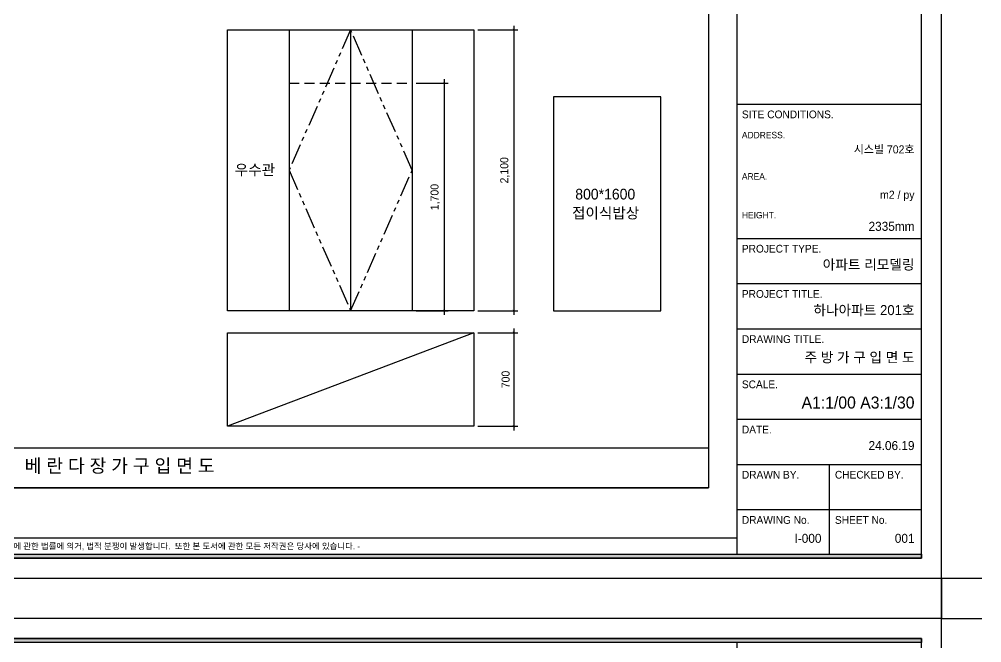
# Model space of a CAD drawing. Header units: inches. Extents: x 4138 to 127072, y -26315 to 43858.
# Drawn here: x 113344 to 120538, y 13982 to 18642 of the extents above; entities that cross this region are included whole.
import ezdxf
from ezdxf.enums import TextEntityAlignment as Align

# ---------------------------------------------------------------- set-up
doc = ezdxf.new("R2010")
doc.units = ezdxf.units.IN
doc.header["$LTSCALE"] = 50
doc.header["$MEASUREMENT"] = 0
doc.linetypes.add('HID', pattern=[2.3, 1.5, -0.8])
doc.linetypes.add('PHANTOM2', pattern=[1.25, 0.625, -0.125, 0.125, -0.125, 0.125, -0.125])
for name, color, linetype in [('0-ELC TEXT', 7, 'Continuous'), ('0-SHEET', 7, 'Continuous'), ('04_FUR', 6, 'Continuous'), ('06-FUR', 6, 'Continuous'), ('06-LIGHT', 4, 'Continuous'), ('07-DIM WAL', 5, 'Continuous'), ('F-SYM', 7, 'Continuous'), ('FORM(YOURNAME)-11', 1, 'Continuous')]:
    doc.layers.add(name, color=color, linetype=linetype)
doc.styles.add('HY 울릉도 L', font='')
doc.styles.add('YOURNAME', font='HY울릉도M.TTF')
doc.styles.add('코레일둥고', font='Korail_Round_Gothic_Medium.ttf')
doc.styles.get('HY 울릉도 L').set_extended_font_data('HY울릉도L')
doc.dimstyles.new('30', dxfattribs={"dimscale": 30, "dimtxt": 2, "dimasz": 1, "dimexe": 1, "dimexo": 1, "dimgap": 1, "dimtad": 1, "dimdec": 0, "dimrnd": 0.05, "dimdsep": 46, "dimlunit": 6, "dimtxsty": 'HY 울릉도 L', "dimblk": 'ARCHTICK', "dimcen": 2.5, "dimdle": 1, "dimclrd": 133, "dimclre": 133, "dimclrt": 30, "dimadec": 0, "dimazin": 0, "dimtfac": 1, "dimtdec": 0, "dimtix": 1, "dimtmove": 2, "dimatfit": 3, "dimldrblk": 'ARCHTICK', "dimfxl": 1, "dimlwd": -1, "dimlwe": -1, "dimarcsym": 0})

# ---------------------------------------------------------------- blocks, each defined once
blk = doc.blocks.new('FORM-PLAN')
at = {"layer": 'FORM(YOURNAME)-11'}
h = blk.add_hatch(color=256, dxfattribs=at)
h.dxf.hatch_style = 1
h.paths.add_polyline_path([(-71444, 55115), (10556, 55115), (10556, 54915), (-71444, 54915)])
h.paths.add_polyline_path([(-71444, -2085), (10556, -2085), (10556, -2285), (-71444, -2285)])
at = {"layer": 'Defpoints', "color": 158}
for p, q in [((1346, 54915), (1346, -2085)), ((1346, -1285), (-71444, -1285))]:
    blk.add_line(p, q, dxfattribs=at)
at = {"layer": 'Defpoints', "color": 1}
for points in [[(11556, 58115), (11556, 56115), (13556, 56115)], [(11556, -5285), (11556, -3285), (13556, -3285)]]:
    blk.add_lwpolyline(points, dxfattribs=at)
at = {"layer": 'Defpoints', "color": 158}
for points in [[(-71444, -2285), (10556, -2285), (10556, 55115), (-71444, 55115)], [(-69444, 53115), (-64, 53115), (-64, 1215), (-69444, 1215)]]:
    blk.add_lwpolyline(points, close=True, dxfattribs=at)
at = {"layer": 'FORM(YOURNAME)-11', "color": 14}
for p, q in [((1346, 20344), (10556, 20344)), ((1346, 13651), (10556, 13651)), ((1346, 11398), (10556, 11398)), ((1346, 9146), (10556, 9146)), ((1346, 6893), (10556, 6893)), ((1346, 4641), (10556, 4641)), ((1346, 2388), (10556, 2388)), ((5951, 2388), (5951, -2085)), ((1346, 136), (10556, 136))]:
    blk.add_line(p, q, dxfattribs=at)
at = {"layer": 'FORM(YOURNAME)-11', "color": 250}
blk.add_lwpolyline([(-72444, -3285), (11556, -3285), (11556, 56115), (-72444, 56115)], close=True, dxfattribs=at)
at = {"layer": 'FORM(YOURNAME)-11'}
for points in [[(-71444, 55115), (10556, 55115), (10556, 54915), (-71444, 54915)], [(-71444, -2085), (10556, -2085), (10556, -2285), (-71444, -2285)]]:
    blk.add_lwpolyline(points, close=True, dxfattribs=at)
at = {"layer": 'FORM(YOURNAME)-11', "color": 14, "style": 'YOURNAME'}
for s, height, p in [('SITE CONDITIONS.', 386.14, (1603, 19829)), ('PROJECT TYPE.', 386.14, (1603, 13136)), ('PROJECT TITLE.', 386.14, (1603, 10883)), ('DRAWING TITLE.', 386.14, (1603, 8631)), ('SCALE.', 386.1, (1603, 6378)), ('DATE.', 386.1, (1603, 4126)), ('DRAWN BY.', 386.1, (1603, 1873)), ('CHECKED BY.', 386.14, (6240, 1873)), ('DRAWING No.', 386.14, (1603, -379)), ('SHEET No.', 386.1, (6240, -379))]:
    blk.add_text(s, height=height, dxfattribs=at).set_placement(p, align=Align.MIDDLE_LEFT)
at = {"layer": 'FORM(YOURNAME)-11', "color": 251, "style": 'YOURNAME'}
for s, p in [('ADDRESS.', (1603, 18799)), ('AREA.', (1603, 16740)), ('HEIGHT.', (1603, 14809))]:
    blk.add_text(s, height=321.8, dxfattribs=at).set_placement(p, align=Align.MIDDLE_LEFT)
at = {"layer": 'FORM(YOURNAME)-11', "color": 1, "style": 'YOURNAME'}
blk.add_text("- 본 도서는 어떠한 경우에도 무단으로 도용할 수 없으며 도용시 '지적재산권' 보호에 관한 법률에 의거, 법적 분쟁이 발생합니다.  또한 본 도서에 관한 모든 저작권은 당사에 있습니다. -", height=300, dxfattribs=at).set_placement((-32990, -1685), align=Align.MIDDLE_CENTER)
at = {"layer": 'FORM(YOURNAME)-11', "color": 3, "style": 'YOURNAME'}
for tag, height, p in [('1', 450, (9905, 18188)), ('2', 450, (9905, 17544)), ('3', 450, (9905, 16257)), ('4', 450, (9905, 14326)), ('5', 515, (9905, 12009)), ('6', 515, (9905, 9757)), ('7', 515, (9905, 7504)), ('8', 515, (9905, 5252)), ('9', 515, (9905, 2999)), ('10', 515, (5655, 811)), ('11', 515, (9905, 747)), ('12', 515, (5655, -1441)), ('13', 515, (9905, -1441))]:
    blk.add_attdef(tag, text='', height=height, dxfattribs=at).set_placement(p, align=Align.MIDDLE_RIGHT)
blk = doc.blocks.new('_ARCHTICK')
at = {"color": 0, "linetype": 'ByBlock', "const_width": 0.075}
blk.add_lwpolyline([(-0.25, -0.25), (0.25, 0.25)], dxfattribs=at)
blk = doc.blocks.new('*D434')
at = {"layer": '07-DIM WAL', "color": 133, "transparency": 16777216}
for p, q in [((116770.6, 18563.3), (117070.6, 18563.3)), ((117040.6, 18593.3), (117040.6, 16433.3)), ((116770.6, 16463.3), (117070.6, 16463.3))]:
    blk.add_line(p, q, dxfattribs=at)
at = {"layer": 'Defpoints', "color": 0, "transparency": 16777216}
for p in [(116740.6, 18563.3), (116740.6, 16463.3), (117040.6, 16463.3)]:
    blk.add_point(p, dxfattribs=at)
at = {"layer": '07-DIM WAL', "color": 133, "transparency": 16777216, "xscale": 30, "yscale": 30, "zscale": 30}
for p, rotation in [((117040.6, 18563.3), 90), ((117040.6, 16463.3), 270)]:
    blk.add_blockref('_ARCHTICK', p, dxfattribs=dict(at, rotation=rotation))
at = {"layer": '07-DIM WAL', "color": 30, "transparency": 16777216, "insert": (116974.7, 17513.3), "char_height": 60, "attachment_point": 5, "rotation": 90, "style": 'HY 울릉도 L'}
blk.add_mtext('2,100', dxfattribs=at)
blk = doc.blocks.new('*D435')
at = {"layer": '07-DIM WAL', "color": 133, "transparency": 16777216}
for p, q in [((116770.6, 16299.6), (117070.6, 16299.6)), ((117040.6, 16329.6), (117040.6, 15569.6)), ((116770.6, 15599.6), (117070.6, 15599.6))]:
    blk.add_line(p, q, dxfattribs=at)
at = {"layer": 'Defpoints', "color": 0, "transparency": 16777216}
for p in [(116740.6, 16299.6), (116740.6, 15599.6), (117040.6, 15599.6)]:
    blk.add_point(p, dxfattribs=at)
at = {"layer": '07-DIM WAL', "color": 133, "transparency": 16777216, "xscale": 30, "yscale": 30, "zscale": 30}
for p, rotation in [((117040.6, 16299.6), 90), ((117040.6, 15599.6), 270)]:
    blk.add_blockref('_ARCHTICK', p, dxfattribs=dict(at, rotation=rotation))
at = {"layer": '07-DIM WAL', "color": 30, "transparency": 16777216, "insert": (116979.4, 15949.6), "char_height": 60, "attachment_point": 5, "rotation": 90, "style": 'HY 울릉도 L'}
blk.add_mtext('700', dxfattribs=at)
blk = doc.blocks.new('*D636')
at = {"layer": '07-DIM WAL', "color": 133, "transparency": 16777216}
for p, q in [((116310.6, 18163.3), (116549.3, 18163.3)), ((116519.3, 18193.3), (116519.3, 16433.3)), ((116310.6, 16463.3), (116549.3, 16463.3))]:
    blk.add_line(p, q, dxfattribs=at)
at = {"layer": 'Defpoints', "color": 0, "transparency": 16777216}
for p in [(116280.6, 18163.3), (116280.6, 16463.3), (116519.3, 16463.3)]:
    blk.add_point(p, dxfattribs=at)
at = {"layer": '07-DIM WAL', "color": 133, "transparency": 16777216, "xscale": 30, "yscale": 30, "zscale": 30}
for p, rotation in [((116519.3, 18163.3), 90), ((116519.3, 16463.3), 270)]:
    blk.add_blockref('_ARCHTICK', p, dxfattribs=dict(at, rotation=rotation))
at = {"layer": '07-DIM WAL', "color": 30, "transparency": 16777216, "insert": (116453.4, 17313.3), "char_height": 60, "attachment_point": 5, "rotation": 90, "style": 'HY 울릉도 L'}
blk.add_mtext('1,700', dxfattribs=at)

msp = doc.modelspace()

# ---------------------------------------------------------------- linework, layer by layer
at = {"layer": '0-SHEET'}
for p, q in [((108088.4, 15439), (118495.4, 15439)), ((108088.4, 15139), (118495.4, 15139))]:
    msp.add_line(p, q, dxfattribs=at)
at = {"layer": '04_FUR'}
for p, q in [((115360.6, 18563.3), (115360.6, 16463.3)), ((115820.6, 18563.3), (115820.6, 16463.3)), ((116280.6, 18563.3), (116280.6, 16463.3))]:
    msp.add_line(p, q, dxfattribs=at)
msp.add_lwpolyline([(114900.6, 18563.3), (116740.6, 18563.3), (116740.6, 16463.3), (114900.6, 16463.3)], close=True, dxfattribs=at)
msp.add_lwpolyline([(116740.6, 16299.6), (116740.6, 15599.6), (114900.6, 15599.6), (114900.6, 16299.6), (116740.6, 16299.6), (114900.6, 15599.6)], dxfattribs=at)
at = {"layer": '06-FUR', "color": 8, "linetype": 'HID'}
msp.add_line((115360.6, 18163.3), (116280.6, 18163.3), dxfattribs=at)
at = {"layer": '06-FUR', "color": 1}
msp.add_lwpolyline([(118138.3, 16463.3), (118138.3, 18063.3), (117338.3, 18063.3), (117338.3, 16463.3)], close=True, dxfattribs=at)
at = {"layer": '06-LIGHT', "color": 1, "linetype": 'PHANTOM2', "ltscale": 5}
msp.add_lwpolyline([(115820.6, 16463.3), (116280.6, 17513.3), (115820.6, 18563.3), (115360.6, 17513.3), (115820.6, 16463.3)], dxfattribs=at)

# ---------------------------------------------------------------- block references
at = {"layer": 'F-SYM'}
ref = msp.add_blockref('FORM-PLAN', (118505, 14956.7), dxfattribs=dict(at, xscale=0.15, yscale=0.15, zscale=0.15))
ref.add_attrib('4', '2335mm', dxfattribs={"layer": 'FORM(YOURNAME)-11', "color": 3, "height": 67.5, "style": 'YOURNAME'}).set_placement((120035.8, 17094.4), align=Align.MIDDLE_RIGHT)
ref.add_attrib('3', ' m2 / py', dxfattribs={"layer": 'FORM(YOURNAME)-11', "color": 3, "height": 60, "style": 'YOURNAME'}).set_placement((120035.8, 17330.6), align=Align.MIDDLE_RIGHT)
ref.add_attrib('1', '시스빌 702호', dxfattribs={"layer": 'FORM(YOURNAME)-11', "color": 3, "height": 60, "style": 'YOURNAME'}).set_placement((120035.8, 17669.5), align=Align.MIDDLE_RIGHT)
ref.add_attrib('5', '아파트 리모델링', dxfattribs={"layer": 'FORM(YOURNAME)-11', "color": 3, "height": 75, "style": 'YOURNAME'}).set_placement((120035.8, 16808.7), align=Align.MIDDLE_RIGHT)
ref.add_attrib('6', '하나아파트 201호', dxfattribs={"layer": 'FORM(YOURNAME)-11', "color": 3, "height": 75, "style": 'YOURNAME'}).set_placement((120035.8, 16468.3), align=Align.MIDDLE_RIGHT)
ref.add_attrib('7', '주 방 가 구 입 면 도', dxfattribs={"layer": 'FORM(YOURNAME)-11', "color": 3, "height": 75, "style": 'YOURNAME'}).set_placement((120035.8, 16115.6), align=Align.MIDDLE_RIGHT)
ref.add_attrib('8', 'A1:1/00 A3:1/30', dxfattribs={"layer": 'FORM(YOURNAME)-11', "color": 3, "height": 90, "style": 'YOURNAME'}).set_placement((120035.8, 15777.3), align=Align.MIDDLE_RIGHT)
ref.add_attrib('9', '24.06.19', dxfattribs={"layer": 'FORM(YOURNAME)-11', "color": 3, "height": 67.5, "style": 'YOURNAME'}).set_placement((120035.8, 15455.9), align=Align.MIDDLE_RIGHT)
ref.add_attrib('13', '001', dxfattribs={"layer": 'FORM(YOURNAME)-11', "color": 3, "height": 67.5, "style": 'YOURNAME'}).set_placement((120035.8, 14762.4), align=Align.MIDDLE_RIGHT)
ref.add_attrib('12', 'I-000', dxfattribs={"layer": 'FORM(YOURNAME)-11', "color": 3, "height": 67.5, "style": 'YOURNAME'}).set_placement((119340.2, 14762.4), align=Align.MIDDLE_RIGHT)
at = {"layer": 'F-SYM', "xscale": 0.15, "yscale": 0.15, "zscale": 0.15}
msp.add_blockref('FORM-PLAN', (118505, 5746.7), dxfattribs=at)

# ---------------------------------------------------------------- texts
at = {"layer": '0-ELC TEXT', "style": '코레일둥고'}
for s, height, p in [('우수관', 80, (114954.6, 17476.3)), ('800*1600', 80, (117499.9, 17295)), ('접이식밥상', 80, (117475.7, 17153.7)), ('베 란 다 장 가 구 입 면 도', 100, (113384.1, 15254.9))]:
    msp.add_text(s, height=height, dxfattribs=at).set_placement(p)

# ---------------------------------------------------------------- dimensions: what is measured, and where the dimension line sits
at = {"layer": '07-DIM WAL'}
for base, p1, p2, picture, middle in [((117040.6, 16463.3), (116740.6, 18563.3), (116740.6, 16463.3), '*D434', (116974.7, 17513.3)), ((116519.3, 16463.3), (116280.6, 18163.3), (116280.6, 16463.3), '*D636', (116453.4, 17313.3)), ((117040.6, 15599.6), (116740.6, 16299.6), (116740.6, 15599.6), '*D435', (116979.4, 15949.6))]:
    dim = msp.add_linear_dim(base=base, p1=p1, p2=p2, angle=90, dimstyle='30', dxfattribs=at)
    dim.commit()
    dim.dimension.update_dxf_attribs({"geometry": picture, "text_midpoint": middle})

doc.saveas('drawing.dxf')
